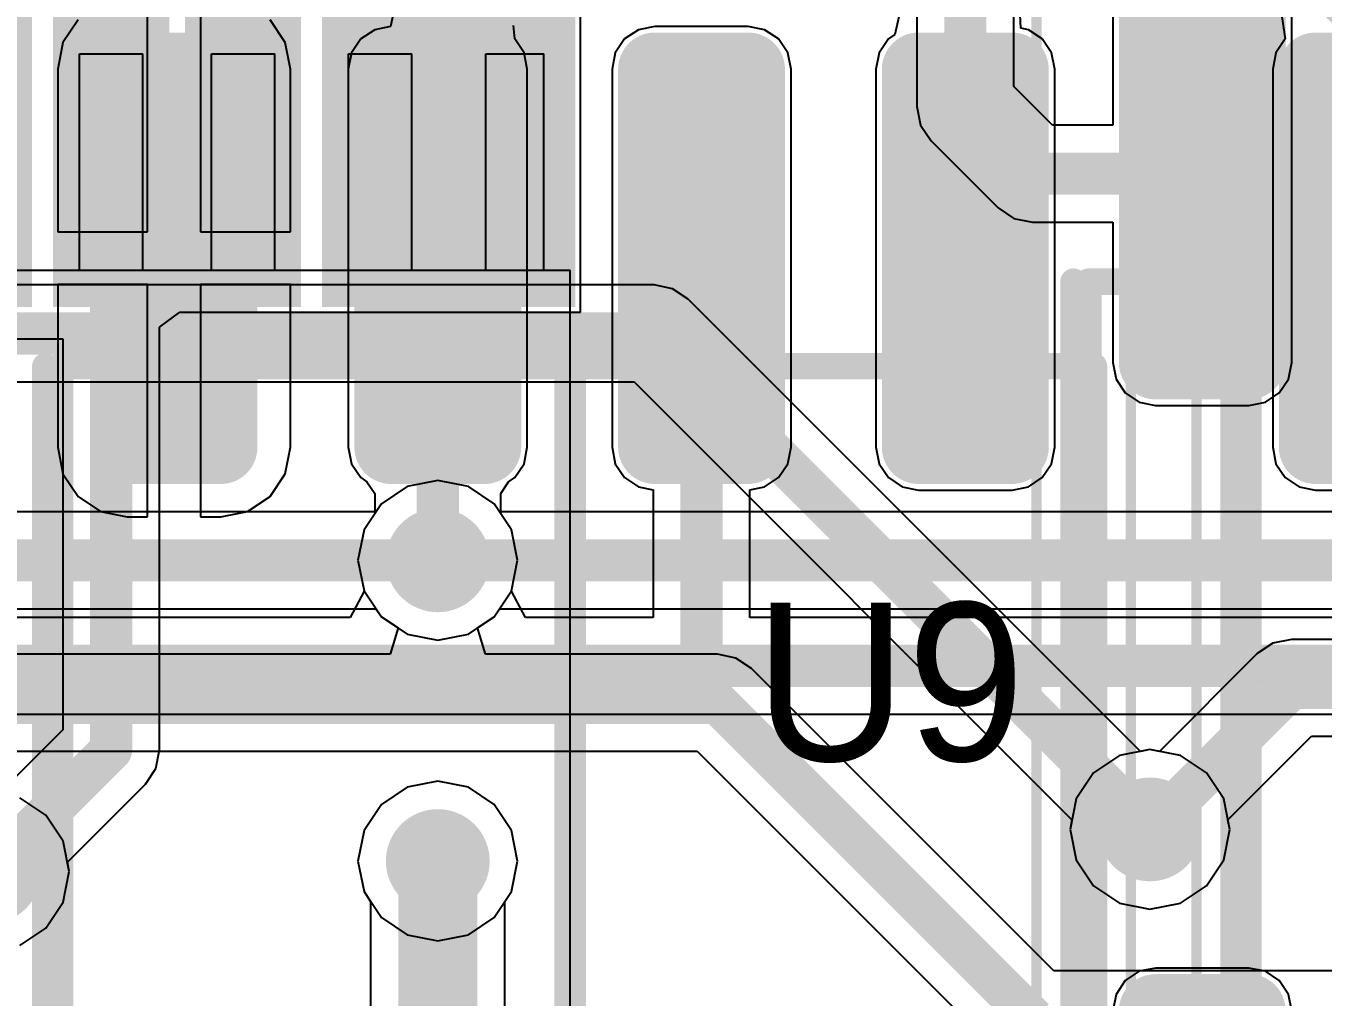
# Model space of a CAD drawing. Header units: millimetres. Extents: x 3.6 to 6.79, y 1.07 to 2.73.
# Drawn here: x 4.4539 to 4.6998, y 1.8642 to 2.0483 of the extents above; entities that cross this region are included whole.
import ezdxf

# ---------------------------------------------------------------- set-up
doc = ezdxf.new("R2010")
doc.units = ezdxf.units.MM
doc.header["$MEASUREMENT"] = 0
for name, color, linetype in [('BottomLayer', 5, 'Continuous'), ('BottomOverlay', 54, 'Continuous'), ('BottomPaste', 16, 'Continuous'), ('BottomSolder', 6, 'Continuous'), ('Mechanical13', 56, 'Continuous'), ('Mechanical15', 56, 'Continuous'), ('MidLayer1', 16, 'Continuous'), ('MidLayer2', 76, 'Continuous'), ('MultiLayer', 9, 'Continuous'), ('TopLayer', 1, 'Continuous'), ('TopOverlay', 2, 'Continuous'), ('TopPaste', 8, 'Continuous'), ('TopSolder', 216, 'Continuous'), ('ViaHoleLayer', 16, 'Continuous')]:
    doc.layers.add(name, color=color, linetype=linetype)

# ---------------------------------------------------------------- blocks, each defined once
blk = doc.blocks.new('SOP65P640X110_16N_144')
at = {"layer": 'Mechanical13'}
for points in [[(0.089, 0.1), (0.089, -0.1)], [(0.089, -0.007), (0.13, -0.007)], [(0.089, -0.007), (0.089, -0.019)], [(0.13, -0.007), (0.13, -0.019)], [(0.089, -0.019), (0.13, -0.019)], [(0.089, -0.032), (0.13, -0.032)], [(0.089, -0.032), (0.089, -0.044)], [(0.13, -0.032), (0.13, -0.044)], [(0.089, -0.044), (0.13, -0.044)], [(0.089, -0.058), (0.13, -0.058)], [(0.089, -0.058), (0.089, -0.07)], [(0.13, -0.058), (0.13, -0.07)], [(0.089, -0.07), (0.13, -0.07)], [(0.089, -0.084), (0.13, -0.084)], [(0.089, -0.084), (0.089, -0.095)], [(0.13, -0.084), (0.13, -0.095)], [(0.089, -0.095), (0.13, -0.095)], [(-0.089, -0.1), (0.089, -0.1)]]:
    blk.add_lwpolyline(points, dxfattribs=at)
for points in [[(0.089, -0.007, 1), (0.089, -0.007, 1)], [(0.089, -0.007, 1), (0.089, -0.007, 1)], [(0.13, -0.007, 1), (0.13, -0.007, 1)], [(0.13, -0.007, 1), (0.13, -0.007, 1)], [(0.089, -0.019, 1), (0.089, -0.019, 1)], [(0.089, -0.019, 1), (0.089, -0.019, 1)], [(0.13, -0.019, 1), (0.13, -0.019, 1)], [(0.13, -0.019, 1), (0.13, -0.019, 1)], [(0.089, -0.032, 1), (0.089, -0.032, 1)], [(0.089, -0.032, 1), (0.089, -0.032, 1)], [(0.13, -0.032, 1), (0.13, -0.032, 1)], [(0.13, -0.032, 1), (0.13, -0.032, 1)], [(0.089, -0.044, 1), (0.089, -0.044, 1)], [(0.089, -0.044, 1), (0.089, -0.044, 1)], [(0.13, -0.044, 1), (0.13, -0.044, 1)], [(0.13, -0.044, 1), (0.13, -0.044, 1)], [(0.089, -0.058, 1), (0.089, -0.058, 1)], [(0.089, -0.058, 1), (0.089, -0.058, 1)], [(0.13, -0.058, 1), (0.13, -0.058, 1)], [(0.13, -0.058, 1), (0.13, -0.058, 1)], [(0.089, -0.07, 1), (0.089, -0.07, 1)], [(0.089, -0.07, 1), (0.089, -0.07, 1)], [(0.13, -0.07, 1), (0.13, -0.07, 1)], [(0.13, -0.07, 1), (0.13, -0.07, 1)], [(0.089, -0.084, 1), (0.089, -0.084, 1)], [(0.089, -0.084, 1), (0.089, -0.084, 1)], [(0.13, -0.084, 1), (0.13, -0.084, 1)], [(0.13, -0.084, 1), (0.13, -0.084, 1)], [(0.089, -0.095, 1), (0.089, -0.095, 1)], [(0.089, -0.095, 1), (0.089, -0.095, 1)], [(0.13, -0.095, 1), (0.13, -0.095, 1)], [(0.13, -0.095, 1), (0.13, -0.095, 1)], [(0.089, -0.1, 1), (0.089, -0.1, 1)], [(0.089, -0.1, 1), (0.089, -0.1, 1)]]:
    blk.add_lwpolyline(points, format="xyb", close=True, dxfattribs=at)
at = {"layer": 'TopLayer'}
for points in [[(0.086, -0.02), (0.144, -0.02), (0.086, -0.006), (0.144, -0.006)], [(0.086, -0.045), (0.144, -0.045), (0.086, -0.031), (0.144, -0.031)], [(0.086, -0.071), (0.144, -0.071), (0.086, -0.057), (0.144, -0.057)], [(0.086, -0.097), (0.144, -0.097), (0.086, -0.083), (0.144, -0.083)]]:
    blk.add_solid(points, dxfattribs=at)
at = {"layer": 'TopOverlay', "const_width": 0.006}
blk.add_lwpolyline([(-0.074, -0.1), (0.074, -0.1)], dxfattribs=at)
at = {"layer": 'TopOverlay', "const_width": 0.003}
blk.add_lwpolyline([(0.0725, -0.1, 1), (0.0755, -0.1, 1)], format="xyb", close=True, dxfattribs=at)
at = {"layer": 'TopPaste'}
for points in [[(0.086, -0.02), (0.144, -0.02), (0.086, -0.006), (0.144, -0.006)], [(0.086, -0.045), (0.144, -0.045), (0.086, -0.031), (0.144, -0.031)], [(0.086, -0.071), (0.144, -0.071), (0.086, -0.057), (0.144, -0.057)], [(0.086, -0.097), (0.144, -0.097), (0.086, -0.083), (0.144, -0.083)]]:
    blk.add_solid(points, dxfattribs=at)
at = {"layer": 'TopSolder'}
for points in [[(0.082, 0.002), (0.148, 0.002), (0.082, 0.024), (0.148, 0.024)], [(0.082, -0.024), (0.148, -0.024), (0.082, -0.002), (0.148, -0.002)], [(0.082, -0.049), (0.148, -0.049), (0.082, -0.027), (0.148, -0.027)], [(0.082, -0.075), (0.148, -0.075), (0.082, -0.053), (0.148, -0.053)], [(0.082, -0.101), (0.148, -0.101), (0.082, -0.079), (0.148, -0.079)]]:
    blk.add_solid(points, dxfattribs=at)
blk = doc.blocks.new('SOIC127P599X175_8N_152')
at = {"layer": 'Mechanical13', "const_width": 0.005}
for points in [[(-0.07677, -0.09656), (-0.07677, 0.09656)], [(0.07677, -0.09656), (-0.07677, -0.09656)]]:
    blk.add_lwpolyline(points, dxfattribs=at)
at = {"layer": 'Mechanical13', "const_width": 0.0025}
blk.add_lwpolyline([(-0.07802, -0.09656, 1), (-0.07552, -0.09656, 1)], format="xyb", close=True, dxfattribs=at)
blk.add_lwpolyline([(-0.07802, -0.09656, 1), (-0.07552, -0.09656, 1)], format="xyb", close=True, dxfattribs=at)
at = {"layer": 'Mechanical15', "const_width": 0.00197}
blk.add_lwpolyline([(0.14587, -0.1064), (-0.14587, -0.1064)], dxfattribs=at)
at = {"layer": 'TopLayer', "const_width": 0.00295}
for points in [[(-0.06289, -0.06614, 1), (-0.05994, -0.06614, 1)], [(0.05994, -0.06614, 1), (0.06289, -0.06614, 1)], [(-0.06289, -0.08386, 1), (-0.05994, -0.08386, 1)], [(0.05994, -0.08386, 1), (0.06289, -0.08386, 1)]]:
    blk.add_lwpolyline(points, format="xyb", close=True, dxfattribs=at)
at = {"layer": 'TopLayer'}
for points in [[(-0.13307, -0.08681), (-0.06142, -0.08681), (-0.13307, -0.06319), (-0.06142, -0.06319)], [(-0.13602, -0.08386), (-0.05846, -0.08386), (-0.13602, -0.06614), (-0.05846, -0.06614)], [(0.05846, -0.08386), (0.13602, -0.08386), (0.05846, -0.06614), (0.13602, -0.06614)]]:
    blk.add_solid(points, dxfattribs=at)
at = {"layer": 'TopOverlay', "const_width": 0.005}
blk.add_lwpolyline([(0.07677, -0.09941), (-0.07677, -0.09941)], dxfattribs=at)
at = {"layer": 'TopOverlay', "const_width": 0.0025}
blk.add_lwpolyline([(-0.07802, -0.09941, 1), (-0.07552, -0.09941, 1)], format="xyb", close=True, dxfattribs=at)
at = {"layer": 'TopPaste', "const_width": 0.00295}
for points in [[(-0.06289, -0.06614, 1), (-0.05994, -0.06614, 1)], [(0.05994, -0.06614, 1), (0.06289, -0.06614, 1)], [(-0.06289, -0.08386, 1), (-0.05994, -0.08386, 1)], [(0.05994, -0.08386, 1), (0.06289, -0.08386, 1)]]:
    blk.add_lwpolyline(points, format="xyb", close=True, dxfattribs=at)
at = {"layer": 'TopPaste'}
for points in [[(-0.13307, -0.08681), (-0.06142, -0.08681), (-0.13307, -0.06319), (-0.06142, -0.06319)], [(-0.13602, -0.08386), (-0.05846, -0.08386), (-0.13602, -0.06614), (-0.05846, -0.06614)], [(0.05846, -0.08386), (0.13602, -0.08386), (0.05846, -0.06614), (0.13602, -0.06614)]]:
    blk.add_solid(points, dxfattribs=at)
at = {"layer": 'TopSolder', "const_width": 0.00695}
for points in [[(-0.06489, -0.06614, 1), (-0.05794, -0.06614, 1)], [(0.05794, -0.06614, 1), (0.06489, -0.06614, 1)], [(-0.06489, -0.08386, 1), (-0.05794, -0.08386, 1)], [(0.05794, -0.08386, 1), (0.06489, -0.08386, 1)]]:
    blk.add_lwpolyline(points, format="xyb", close=True, dxfattribs=at)
at = {"layer": 'TopSolder'}
for points in [[(-0.13307, -0.09081), (-0.06142, -0.09081), (-0.13307, -0.05919), (-0.06142, -0.05919)], [(-0.14002, -0.08386), (-0.05446, -0.08386), (-0.14002, -0.06614), (-0.05446, -0.06614)], [(0.05446, -0.08386), (0.14002, -0.08386), (0.05446, -0.06614), (0.14002, -0.06614)]]:
    blk.add_solid(points, dxfattribs=at)
blk = doc.blocks.new('SOIC127P599X175_8N_B_153')
at = {"layer": 'BottomLayer', "const_width": 0.00295}
for points in [[(-0.13455, 0.08386, 1), (-0.13159, 0.08386, 1)], [(-0.06289, 0.08386, 1), (-0.05994, 0.08386, 1)], [(-0.13455, 0.06614, 1), (-0.13159, 0.06614, 1)], [(-0.06289, 0.06614, 1), (-0.05994, 0.06614, 1)], [(-0.13455, 0.03386, 1), (-0.13159, 0.03386, 1)], [(-0.06289, 0.03386, 1), (-0.05994, 0.03386, 1)], [(-0.13455, 0.01614, 1), (-0.13159, 0.01614, 1)], [(-0.06289, 0.01614, 1), (-0.05994, 0.01614, 1)], [(-0.13455, -0.01614, 1), (-0.13159, -0.01614, 1)], [(-0.06289, -0.01614, 1), (-0.05994, -0.01614, 1)], [(-0.13455, -0.03386, 1), (-0.13159, -0.03386, 1)], [(-0.06289, -0.03386, 1), (-0.05994, -0.03386, 1)], [(-0.13455, -0.06614, 1), (-0.13159, -0.06614, 1)], [(-0.06289, -0.06614, 1), (-0.05994, -0.06614, 1)], [(-0.13455, -0.08386, 1), (-0.13159, -0.08386, 1)], [(-0.06289, -0.08386, 1), (-0.05994, -0.08386, 1)]]:
    blk.add_lwpolyline(points, format="xyb", close=True, dxfattribs=at)
at = {"layer": 'BottomLayer'}
for points in [[(-0.13307, 0.06319), (-0.06142, 0.06319), (-0.13307, 0.08681), (-0.06142, 0.08681)], [(-0.13602, 0.06614), (-0.05846, 0.06614), (-0.13602, 0.08386), (-0.05846, 0.08386)], [(-0.13307, 0.01319), (-0.06142, 0.01319), (-0.13307, 0.03681), (-0.06142, 0.03681)], [(-0.13602, 0.01614), (-0.05846, 0.01614), (-0.13602, 0.03386), (-0.05846, 0.03386)], [(-0.13307, -0.03681), (-0.06142, -0.03681), (-0.13307, -0.01319), (-0.06142, -0.01319)], [(-0.13602, -0.03386), (-0.05846, -0.03386), (-0.13602, -0.01614), (-0.05846, -0.01614)], [(-0.13307, -0.08681), (-0.06142, -0.08681), (-0.13307, -0.06319), (-0.06142, -0.06319)], [(-0.13602, -0.08386), (-0.05846, -0.08386), (-0.13602, -0.06614), (-0.05846, -0.06614)]]:
    blk.add_solid(points, dxfattribs=at)
at = {"layer": 'BottomOverlay', "const_width": 0.005}
for points in [[(0.07677, 0.09941), (-0.07677, 0.09941)], [(0.07677, -0.09941), (-0.07677, -0.09941)]]:
    blk.add_lwpolyline(points, dxfattribs=at)
at = {"layer": 'BottomOverlay', "const_width": 0.0025}
for points in [[(-0.07802, 0.09941, 1), (-0.07552, 0.09941, 1)], [(-0.07802, -0.09941, 1), (-0.07552, -0.09941, 1)]]:
    blk.add_lwpolyline(points, format="xyb", close=True, dxfattribs=at)
at = {"layer": 'BottomPaste', "const_width": 0.00295}
for points in [[(-0.13455, 0.08386, 1), (-0.13159, 0.08386, 1)], [(-0.06289, 0.08386, 1), (-0.05994, 0.08386, 1)], [(-0.13455, 0.06614, 1), (-0.13159, 0.06614, 1)], [(-0.06289, 0.06614, 1), (-0.05994, 0.06614, 1)], [(-0.13455, 0.03386, 1), (-0.13159, 0.03386, 1)], [(-0.06289, 0.03386, 1), (-0.05994, 0.03386, 1)], [(-0.13455, 0.01614, 1), (-0.13159, 0.01614, 1)], [(-0.06289, 0.01614, 1), (-0.05994, 0.01614, 1)], [(-0.13455, -0.01614, 1), (-0.13159, -0.01614, 1)], [(-0.06289, -0.01614, 1), (-0.05994, -0.01614, 1)], [(-0.13455, -0.03386, 1), (-0.13159, -0.03386, 1)], [(-0.06289, -0.03386, 1), (-0.05994, -0.03386, 1)], [(-0.13455, -0.06614, 1), (-0.13159, -0.06614, 1)], [(-0.06289, -0.06614, 1), (-0.05994, -0.06614, 1)], [(-0.13455, -0.08386, 1), (-0.13159, -0.08386, 1)], [(-0.06289, -0.08386, 1), (-0.05994, -0.08386, 1)]]:
    blk.add_lwpolyline(points, format="xyb", close=True, dxfattribs=at)
at = {"layer": 'BottomPaste'}
for points in [[(-0.13307, 0.06319), (-0.06142, 0.06319), (-0.13307, 0.08681), (-0.06142, 0.08681)], [(-0.13602, 0.06614), (-0.05846, 0.06614), (-0.13602, 0.08386), (-0.05846, 0.08386)], [(-0.13307, 0.01319), (-0.06142, 0.01319), (-0.13307, 0.03681), (-0.06142, 0.03681)], [(-0.13602, 0.01614), (-0.05846, 0.01614), (-0.13602, 0.03386), (-0.05846, 0.03386)], [(-0.13307, -0.03681), (-0.06142, -0.03681), (-0.13307, -0.01319), (-0.06142, -0.01319)], [(-0.13602, -0.03386), (-0.05846, -0.03386), (-0.13602, -0.01614), (-0.05846, -0.01614)], [(-0.13307, -0.08681), (-0.06142, -0.08681), (-0.13307, -0.06319), (-0.06142, -0.06319)], [(-0.13602, -0.08386), (-0.05846, -0.08386), (-0.13602, -0.06614), (-0.05846, -0.06614)]]:
    blk.add_solid(points, dxfattribs=at)
at = {"layer": 'BottomSolder', "const_width": 0.00695}
for points in [[(-0.13655, 0.08386, 1), (-0.12959, 0.08386, 1)], [(-0.06489, 0.08386, 1), (-0.05794, 0.08386, 1)], [(-0.13655, 0.06614, 1), (-0.12959, 0.06614, 1)], [(-0.06489, 0.06614, 1), (-0.05794, 0.06614, 1)], [(-0.13655, 0.03386, 1), (-0.12959, 0.03386, 1)], [(-0.06489, 0.03386, 1), (-0.05794, 0.03386, 1)], [(-0.13655, 0.01614, 1), (-0.12959, 0.01614, 1)], [(-0.06489, 0.01614, 1), (-0.05794, 0.01614, 1)], [(-0.13655, -0.01614, 1), (-0.12959, -0.01614, 1)], [(-0.06489, -0.01614, 1), (-0.05794, -0.01614, 1)], [(-0.13655, -0.03386, 1), (-0.12959, -0.03386, 1)], [(-0.06489, -0.03386, 1), (-0.05794, -0.03386, 1)], [(-0.13655, -0.06614, 1), (-0.12959, -0.06614, 1)], [(-0.06489, -0.06614, 1), (-0.05794, -0.06614, 1)], [(-0.13655, -0.08386, 1), (-0.12959, -0.08386, 1)], [(-0.06489, -0.08386, 1), (-0.05794, -0.08386, 1)]]:
    blk.add_lwpolyline(points, format="xyb", close=True, dxfattribs=at)
at = {"layer": 'BottomSolder'}
for points in [[(-0.13307, 0.05919), (-0.06142, 0.05919), (-0.13307, 0.09081), (-0.06142, 0.09081)], [(-0.14002, 0.06614), (-0.05446, 0.06614), (-0.14002, 0.08386), (-0.05446, 0.08386)], [(-0.13307, 0.00919), (-0.06142, 0.00919), (-0.13307, 0.04081), (-0.06142, 0.04081)], [(-0.14002, 0.01614), (-0.05446, 0.01614), (-0.14002, 0.03386), (-0.05446, 0.03386)], [(-0.13307, -0.04081), (-0.06142, -0.04081), (-0.13307, -0.00919), (-0.06142, -0.00919)], [(-0.14002, -0.03386), (-0.05446, -0.03386), (-0.14002, -0.01614), (-0.05446, -0.01614)], [(-0.13307, -0.09081), (-0.06142, -0.09081), (-0.13307, -0.05919), (-0.06142, -0.05919)], [(-0.14002, -0.08386), (-0.05446, -0.08386), (-0.14002, -0.06614), (-0.05446, -0.06614)]]:
    blk.add_solid(points, dxfattribs=at)
at = {"layer": 'Mechanical13', "const_width": 0.005}
for points in [[(-0.07677, -0.09656), (-0.07677, 0.09656)], [(0.07677, 0.09656), (-0.07677, 0.09656)], [(0.07677, -0.09656), (-0.07677, -0.09656)]]:
    blk.add_lwpolyline(points, dxfattribs=at)
at = {"layer": 'Mechanical13', "const_width": 0.0025}
for points in [[(-0.07802, 0.09656, 1), (-0.07552, 0.09656, 1)], [(-0.07802, 0.09656, 1), (-0.07552, 0.09656, 1)], [(-0.07802, -0.09656, 1), (-0.07552, -0.09656, 1)], [(-0.07802, -0.09656, 1), (-0.07552, -0.09656, 1)]]:
    blk.add_lwpolyline(points, format="xyb", close=True, dxfattribs=at)
at = {"layer": 'Mechanical15', "const_width": 0.00197}
blk.add_lwpolyline([(0.14587, 0.1064), (-0.14587, 0.1064)], dxfattribs=at)
blk = doc.blocks.new('SOIC127P599X175_8N_B_154')
at = {"layer": 'BottomLayer', "const_width": 0.00295}
for points in [[(-0.13455, -0.08386, 1), (-0.13159, -0.08386, 1)], [(-0.06289, -0.08386, 1), (-0.05994, -0.08386, 1)]]:
    blk.add_lwpolyline(points, format="xyb", close=True, dxfattribs=at)
at = {"layer": 'BottomLayer'}
for points in [[(-0.13307, -0.08681), (-0.06142, -0.08681), (-0.13307, -0.06319), (-0.06142, -0.06319)], [(-0.13602, -0.08386), (-0.05846, -0.08386), (-0.13602, -0.06614), (-0.05846, -0.06614)]]:
    blk.add_solid(points, dxfattribs=at)
at = {"layer": 'BottomOverlay', "const_width": 0.005}
blk.add_lwpolyline([(0.07677, -0.09941), (-0.07677, -0.09941)], dxfattribs=at)
at = {"layer": 'BottomOverlay', "const_width": 0.0025}
blk.add_lwpolyline([(-0.07802, -0.09941, 1), (-0.07552, -0.09941, 1)], format="xyb", close=True, dxfattribs=at)
at = {"layer": 'BottomPaste', "const_width": 0.00295}
for points in [[(-0.13455, -0.08386, 1), (-0.13159, -0.08386, 1)], [(-0.06289, -0.08386, 1), (-0.05994, -0.08386, 1)]]:
    blk.add_lwpolyline(points, format="xyb", close=True, dxfattribs=at)
at = {"layer": 'BottomPaste'}
for points in [[(-0.13307, -0.08681), (-0.06142, -0.08681), (-0.13307, -0.06319), (-0.06142, -0.06319)], [(-0.13602, -0.08386), (-0.05846, -0.08386), (-0.13602, -0.06614), (-0.05846, -0.06614)]]:
    blk.add_solid(points, dxfattribs=at)
at = {"layer": 'BottomSolder', "const_width": 0.00695}
for points in [[(-0.13655, -0.08386, 1), (-0.12959, -0.08386, 1)], [(-0.06489, -0.08386, 1), (-0.05794, -0.08386, 1)]]:
    blk.add_lwpolyline(points, format="xyb", close=True, dxfattribs=at)
at = {"layer": 'BottomSolder'}
for points in [[(-0.13307, -0.09081), (-0.06142, -0.09081), (-0.13307, -0.05919), (-0.06142, -0.05919)], [(-0.14002, -0.08386), (-0.05446, -0.08386), (-0.14002, -0.06614), (-0.05446, -0.06614)]]:
    blk.add_solid(points, dxfattribs=at)
at = {"layer": 'Mechanical13', "const_width": 0.005}
for points in [[(-0.07677, -0.09656), (-0.07677, 0.09656)], [(0.07677, -0.09656), (-0.07677, -0.09656)]]:
    blk.add_lwpolyline(points, dxfattribs=at)
at = {"layer": 'Mechanical13', "const_width": 0.0025}
blk.add_lwpolyline([(-0.07802, -0.09656, 1), (-0.07552, -0.09656, 1)], format="xyb", close=True, dxfattribs=at)
blk.add_lwpolyline([(-0.07802, -0.09656, 1), (-0.07552, -0.09656, 1)], format="xyb", close=True, dxfattribs=at)
at = {"layer": 'Mechanical15', "const_width": 0.00197}
blk.add_lwpolyline([(0.14587, -0.1064), (-0.14587, -0.1064)], dxfattribs=at)

msp = doc.modelspace()

# ---------------------------------------------------------------- linework, layer by layer
at = {"layer": 'BottomLayer'}
for p, q in [((4.477, 2.00924), (4.477, 2.05328)), ((4.487, 2.05328), (4.487, 2.00924)), ((4.61969, 2.05137), (4.61866, 2.04664)), ((4.64255, 2.04784), (4.64225, 2.053)), ((4.69179, 2.05124), (4.69266, 2.0458)), ((4.4638, 2.04941), (4.46094, 2.04512)), ((4.50306, 2.04512), (4.5002, 2.04941)), ((4.52352, 2.05051), (4.52305, 2.04816)), ((4.54659, 2.0458), (4.54634, 2.04836)), ((4.52004, 2.04756), (4.51741, 2.0458)), ((4.52305, 2.04816), (4.52004, 2.04756)), ((4.57004, 2.04756), (4.56741, 2.0458)), ((4.57314, 2.04818), (4.57004, 2.04756)), ((4.59086, 2.04818), (4.57314, 2.04818)), ((4.59396, 2.04756), (4.59086, 2.04818)), ((4.59659, 2.0458), (4.59396, 2.04756)), ((4.61866, 2.04664), (4.61741, 2.0458)), ((4.64396, 2.04756), (4.64255, 2.04784)), ((4.64659, 2.0458), (4.64396, 2.04756)), ((4.46094, 2.04512), (4.45994, 2.04007)), ((4.50406, 2.04007), (4.50306, 2.04512)), ((4.51741, 2.0458), (4.51565, 2.04317)), ((4.54835, 2.04317), (4.54659, 2.0458)), ((4.56741, 2.0458), (4.56565, 2.04317)), ((4.59835, 2.04317), (4.59659, 2.0458)), ((4.61741, 2.0458), (4.61565, 2.04317)), ((4.64835, 2.04317), (4.64659, 2.0458)), ((4.69266, 2.0458), (4.6909, 2.04317)), ((4.51565, 2.04317), (4.51503, 2.04007)), ((4.54897, 2.04007), (4.54835, 2.04317)), ((4.56565, 2.04317), (4.56503, 2.04007)), ((4.59897, 2.04007), (4.59835, 2.04317)), ((4.61565, 2.04317), (4.61503, 2.04007)), ((4.64897, 2.04007), (4.64835, 2.04317)), ((4.6909, 2.04317), (4.69028, 2.04007)), ((4.45994, 2.04007), (4.45994, 2.00924)), ((4.50406, 2.00924), (4.50406, 2.04007)), ((4.51503, 2.04007), (4.51503, 1.96842)), ((4.54897, 1.96842), (4.54897, 2.04007)), ((4.56503, 2.04007), (4.56503, 1.96842)), ((4.59897, 1.96842), (4.59897, 2.04007)), ((4.61503, 2.04007), (4.61503, 1.96842)), ((4.64897, 1.96842), (4.64897, 2.04007)), ((4.69028, 2.04007), (4.69028, 1.96842)), ((4.45994, 2.00924), (4.477, 2.00924)), ((4.487, 2.00924), (4.50406, 2.00924)), ((4.477, 1.99924), (4.45994, 1.99924)), ((4.45994, 1.99924), (4.45994, 1.96842)), ((4.477, 1.95521), (4.477, 1.99924)), ((4.50406, 1.99924), (4.487, 1.99924)), ((4.487, 1.99924), (4.487, 1.95521)), ((4.50406, 1.96842), (4.50406, 1.99924)), ((4.45994, 1.96842), (4.46094, 1.96336)), ((4.50306, 1.96336), (4.50406, 1.96842)), ((4.51503, 1.96842), (4.51565, 1.96531)), ((4.54835, 1.96531), (4.54897, 1.96842)), ((4.56503, 1.96842), (4.56565, 1.96531)), ((4.59835, 1.96531), (4.59897, 1.96842)), ((4.61503, 1.96842), (4.61565, 1.96531)), ((4.64835, 1.96531), (4.64897, 1.96842)), ((4.69028, 1.96842), (4.6909, 1.96531)), ((4.51565, 1.96531), (4.51741, 1.96268)), ((4.54659, 1.96268), (4.54835, 1.96531)), ((4.56565, 1.96531), (4.56741, 1.96268)), ((4.59659, 1.96268), (4.59835, 1.96531)), ((4.61565, 1.96531), (4.61741, 1.96268)), ((4.64659, 1.96268), (4.64835, 1.96531)), ((4.6909, 1.96531), (4.69266, 1.96268)), ((4.46094, 1.96336), (4.4638, 1.95908)), ((4.5002, 1.95908), (4.50306, 1.96336)), ((4.51741, 1.96268), (4.51858, 1.9619)), ((4.54542, 1.9619), (4.54659, 1.96268)), ((4.56741, 1.96268), (4.57004, 1.96093)), ((4.59396, 1.96093), (4.59659, 1.96268)), ((4.61741, 1.96268), (4.62004, 1.96093)), ((4.64396, 1.96093), (4.64659, 1.96268)), ((4.69266, 1.96268), (4.69529, 1.96093)), ((4.51858, 1.9619), (4.52004, 1.95965)), ((4.54396, 1.95965), (4.54542, 1.9619)), ((4.57004, 1.96093), (4.57282, 1.96037)), ((4.57282, 1.96037), (4.57282, 1.93618)), ((4.59118, 1.96037), (4.59396, 1.96093)), ((4.59118, 1.93618), (4.59118, 1.96037)), ((4.62004, 1.96093), (4.62314, 1.96031)), ((4.62314, 1.96031), (4.64086, 1.96031)), ((4.64086, 1.96031), (4.64396, 1.96093)), ((4.69529, 1.96093), (4.69839, 1.96031)), ((4.69839, 1.96031), (4.71611, 1.96031)), ((4.4638, 1.95908), (4.46809, 1.95622)), ((4.49591, 1.95622), (4.5002, 1.95908)), ((4.52004, 1.95965), (4.52005, 1.95583)), ((4.54395, 1.95583), (4.54396, 1.95965)), ((4.46809, 1.95622), (4.47314, 1.95521)), ((4.47314, 1.95521), (4.477, 1.95521)), ((4.487, 1.95521), (4.49086, 1.95521)), ((4.49086, 1.95521), (4.49591, 1.95622)), ((4.52005, 1.95583), (4.51802, 1.95279)), ((4.54598, 1.95279), (4.54395, 1.95583)), ((4.51802, 1.95279), (4.51687, 1.947)), ((4.54713, 1.947), (4.54598, 1.95279)), ((4.51687, 1.947), (4.51802, 1.94121)), ((4.54598, 1.94121), (4.54713, 1.947)), ((4.51804, 1.94118), (4.51537, 1.93618)), ((4.51802, 1.94121), (4.51804, 1.94118)), ((4.54596, 1.94118), (4.54598, 1.94121)), ((4.54863, 1.93618), (4.54596, 1.94118)), ((4.51537, 1.93618), (4.23886, 1.93618)), ((4.57282, 1.93618), (4.54863, 1.93618)), ((4.79807, 1.93618), (4.59118, 1.93618)), ((4.42667, 1.91782), (4.7635, 1.91782)), ((4.667, 1.91113), (4.66121, 1.90998)), ((4.67279, 1.90998), (4.667, 1.91113)), ((4.66121, 1.90998), (4.6563, 1.9067)), ((4.6777, 1.9067), (4.67279, 1.90998)), ((4.6563, 1.9067), (4.65302, 1.90179)), ((4.68098, 1.90179), (4.6777, 1.9067)), ((4.52621, 1.90398), (4.5213, 1.9007)), ((4.532, 1.90513), (4.52621, 1.90398)), ((4.53779, 1.90398), (4.532, 1.90513)), ((4.5427, 1.9007), (4.53779, 1.90398)), ((4.4577, 1.8987), (4.45279, 1.90198)), ((4.65302, 1.90179), (4.65187, 1.896)), ((4.68213, 1.896), (4.68098, 1.90179)), ((4.46098, 1.89379), (4.4577, 1.8987)), ((4.5213, 1.9007), (4.51802, 1.89579)), ((4.54598, 1.89579), (4.5427, 1.9007)), ((4.65187, 1.896), (4.65302, 1.89021)), ((4.68098, 1.89021), (4.68213, 1.896)), ((4.46213, 1.888), (4.46098, 1.89379)), ((4.51802, 1.89579), (4.51687, 1.89)), ((4.54713, 1.89), (4.54598, 1.89579)), ((4.51687, 1.89), (4.51802, 1.88421)), ((4.54598, 1.88421), (4.54713, 1.89)), ((4.65302, 1.89021), (4.6563, 1.8853)), ((4.6777, 1.8853), (4.68098, 1.89021)), ((4.46098, 1.88221), (4.46213, 1.888)), ((4.51802, 1.88421), (4.51926, 1.88236)), ((4.54474, 1.88236), (4.54598, 1.88421)), ((4.6563, 1.8853), (4.66121, 1.88202)), ((4.67279, 1.88202), (4.6777, 1.8853)), ((4.4577, 1.8773), (4.46098, 1.88221)), ((4.51926, 1.88236), (4.51926, 1.85255)), ((4.54474, 1.85255), (4.54474, 1.88236)), ((4.66121, 1.88202), (4.667, 1.88087)), ((4.667, 1.88087), (4.67279, 1.88202)), ((4.45279, 1.87402), (4.4577, 1.8773))]:
    msp.add_line(p, q, dxfattribs=at)
for points, const_width in [([(4.68951, 2.06649), (4.70725, 2.04875)], 0.008), ([(4.532, 2.047), (4.549, 2.064)], 0.008), ([(4.632, 2.00424), (4.632, 2.064)], 0.008), ([(4.532, 2.00424), (4.532, 2.047)], 0.008), ([(4.532, 1.947), (4.532, 2.00424)], 0.008), ([(4.582, 1.929), (4.582, 2.00424)], 0.008), ([(4.582, 1.929), (4.584, 1.927)], 0.008), ([(4.23506, 1.927), (4.584, 1.927)], 0.008), ([(4.584, 1.927), (4.777, 1.927)], 0.008), ([(4.532, 1.80976), (4.532, 1.89)], 0.015)]:
    msp.add_lwpolyline(points, dxfattribs=dict(at, const_width=const_width))
for points, const_width in [([(4.53, 2.047, 1), (4.534, 2.047, 1)], 0.004), ([(4.53, 2.047, 1), (4.534, 2.047, 1)], 0.004), ([(4.53, 2.00424, 1), (4.534, 2.00424, 1)], 0.004), ([(4.53, 2.00424, 1), (4.534, 2.00424, 1)], 0.004), ([(4.58, 2.00424, 1), (4.584, 2.00424, 1)], 0.004), ([(4.63, 2.00424, 1), (4.634, 2.00424, 1)], 0.004), ([(4.52708, 1.947, 1), (4.53692, 1.947, 1)], 0.00984), ([(4.53, 1.947, 1), (4.534, 1.947, 1)], 0.004), ([(4.58, 1.929, 1), (4.584, 1.929, 1)], 0.004), ([(4.58, 1.929, 1), (4.584, 1.929, 1)], 0.004), ([(4.582, 1.927, 1), (4.586, 1.927, 1)], 0.004), ([(4.582, 1.927, 1), (4.586, 1.927, 1)], 0.004), ([(4.582, 1.927, 1), (4.586, 1.927, 1)], 0.004), ([(4.66208, 1.896, 1), (4.67192, 1.896, 1)], 0.00984), ([(4.52708, 1.89, 1), (4.53692, 1.89, 1)], 0.00984), ([(4.44208, 1.888, 1), (4.45192, 1.888, 1)], 0.00984), ([(4.52825, 1.89, 1), (4.53575, 1.89, 1)], 0.0075)]:
    msp.add_lwpolyline(points, format="xyb", close=True, dxfattribs=dict(at, const_width=const_width))
at = {"layer": 'MidLayer1'}
for p, q in [((4.573, 1.99918), (4.3358, 1.99918)), ((4.57651, 1.99848), (4.573, 1.99918)), ((4.57949, 1.99649), (4.57651, 1.99848)), ((4.6652, 1.91078), (4.57949, 1.99649)), ((4.332, 1.98082), (4.5692, 1.98082)), ((4.5692, 1.98082), (4.65222, 1.8978)), ((4.52621, 1.96098), (4.5213, 1.9577)), ((4.532, 1.96213), (4.52621, 1.96098)), ((4.53779, 1.96098), (4.532, 1.96213)), ((4.5427, 1.9577), (4.53779, 1.96098)), ((4.5213, 1.9577), (4.51802, 1.95279)), ((4.54598, 1.95279), (4.5427, 1.9577)), ((4.51802, 1.95279), (4.51687, 1.947)), ((4.54713, 1.947), (4.54598, 1.95279)), ((4.51687, 1.947), (4.51802, 1.94121)), ((4.54598, 1.94121), (4.54713, 1.947)), ((4.51802, 1.94121), (4.5213, 1.9363)), ((4.5427, 1.9363), (4.54598, 1.94121)), ((4.5213, 1.9363), (4.52621, 1.93302)), ((4.53779, 1.93302), (4.5427, 1.9363)), ((4.52621, 1.93302), (4.532, 1.93187)), ((4.532, 1.93187), (4.53779, 1.93302)), ((4.667, 1.91113), (4.6652, 1.91078)), ((4.67279, 1.90998), (4.667, 1.91113)), ((4.6777, 1.9067), (4.67279, 1.90998)), ((4.68098, 1.90179), (4.6777, 1.9067)), ((4.52621, 1.90398), (4.5213, 1.9007)), ((4.532, 1.90513), (4.52621, 1.90398)), ((4.53779, 1.90398), (4.532, 1.90513)), ((4.5427, 1.9007), (4.53779, 1.90398)), ((4.4577, 1.8987), (4.45279, 1.90198)), ((4.68213, 1.896), (4.68098, 1.90179)), ((4.46098, 1.89379), (4.4577, 1.8987)), ((4.5213, 1.9007), (4.51802, 1.89579)), ((4.54598, 1.89579), (4.5427, 1.9007)), ((4.65222, 1.8978), (4.65187, 1.896)), ((4.65187, 1.896), (4.65302, 1.89021)), ((4.68098, 1.89021), (4.68213, 1.896)), ((4.46213, 1.888), (4.46098, 1.89379)), ((4.51802, 1.89579), (4.51687, 1.89)), ((4.54713, 1.89), (4.54598, 1.89579)), ((4.51687, 1.89), (4.51802, 1.88421)), ((4.54598, 1.88421), (4.54713, 1.89)), ((4.65302, 1.89021), (4.6563, 1.8853)), ((4.6777, 1.8853), (4.68098, 1.89021)), ((4.46098, 1.88221), (4.46213, 1.888)), ((4.51802, 1.88421), (4.51926, 1.88236)), ((4.54474, 1.88236), (4.54598, 1.88421)), ((4.6563, 1.8853), (4.66121, 1.88202)), ((4.67279, 1.88202), (4.6777, 1.8853)), ((4.4577, 1.8773), (4.46098, 1.88221)), ((4.51926, 1.88236), (4.51926, 1.75428)), ((4.54474, 1.749), (4.54474, 1.88236)), ((4.66121, 1.88202), (4.667, 1.88087)), ((4.667, 1.88087), (4.67279, 1.88202)), ((4.45279, 1.87402), (4.4577, 1.8773))]:
    msp.add_line(p, q, dxfattribs=at)
for points, const_width in [([(4.332, 1.99), (4.573, 1.99)], 0.008), ([(4.573, 1.99), (4.667, 1.896)], 0.008), ([(4.532, 1.749), (4.532, 1.89)], 0.015)]:
    msp.add_lwpolyline(points, dxfattribs=dict(at, const_width=const_width))
for points, const_width in [([(4.571, 1.99, 1), (4.575, 1.99, 1)], 0.004), ([(4.571, 1.99, 1), (4.575, 1.99, 1)], 0.004), ([(4.52708, 1.947, 1), (4.53692, 1.947, 1)], 0.00984), ([(4.66208, 1.896, 1), (4.67192, 1.896, 1)], 0.00984), ([(4.52708, 1.89, 1), (4.53692, 1.89, 1)], 0.00984), ([(4.665, 1.896, 1), (4.669, 1.896, 1)], 0.004), ([(4.44208, 1.888, 1), (4.45192, 1.888, 1)], 0.00984), ([(4.52825, 1.89, 1), (4.53575, 1.89, 1)], 0.0075)]:
    msp.add_lwpolyline(points, format="xyb", close=True, dxfattribs=dict(at, const_width=const_width))
at = {"layer": 'MidLayer2'}
for p, q in [((4.52621, 1.96098), (4.5213, 1.9577)), ((4.532, 1.96213), (4.52621, 1.96098)), ((4.53779, 1.96098), (4.532, 1.96213)), ((4.5427, 1.9577), (4.53779, 1.96098)), ((4.5213, 1.9577), (4.52028, 1.95618)), ((4.54372, 1.95618), (4.5427, 1.9577)), ((4.52028, 1.95618), (4.2458, 1.95618)), ((4.84528, 1.95618), (4.54372, 1.95618)), ((4.242, 1.93782), (4.52028, 1.93782)), ((4.52028, 1.93782), (4.5213, 1.9363)), ((4.5427, 1.9363), (4.54372, 1.93782)), ((4.54372, 1.93782), (4.84418, 1.93782)), ((4.5213, 1.9363), (4.52448, 1.93418)), ((4.53952, 1.93418), (4.5427, 1.9363)), ((4.52448, 1.93418), (4.52296, 1.92918)), ((4.54104, 1.92918), (4.53952, 1.93418)), ((4.69033, 1.93132), (4.68735, 1.92933)), ((4.69384, 1.93202), (4.69033, 1.93132)), ((4.78522, 1.93202), (4.69384, 1.93202)), ((4.52296, 1.92918), (4.21351, 1.92918)), ((4.585, 1.92918), (4.54104, 1.92918)), ((4.58851, 1.92848), (4.585, 1.92918)), ((4.59149, 1.92649), (4.58851, 1.92848)), ((4.68735, 1.92933), (4.6688, 1.91078)), ((4.6488, 1.86918), (4.59149, 1.92649)), ((4.68178, 1.8978), (4.69764, 1.91367)), ((4.69764, 1.91367), (4.76026, 1.91367)), ((4.20944, 1.91082), (4.5812, 1.91082)), ((4.5812, 1.91082), (4.63851, 1.85351)), ((4.667, 1.91113), (4.66121, 1.90998)), ((4.6688, 1.91078), (4.667, 1.91113)), ((4.66121, 1.90998), (4.6563, 1.9067)), ((4.6563, 1.9067), (4.65302, 1.90179)), ((4.52621, 1.90398), (4.5213, 1.9007)), ((4.532, 1.90513), (4.52621, 1.90398)), ((4.53779, 1.90398), (4.532, 1.90513)), ((4.5427, 1.9007), (4.53779, 1.90398)), ((4.4577, 1.8987), (4.45279, 1.90198)), ((4.65302, 1.90179), (4.65187, 1.896)), ((4.46098, 1.89379), (4.4577, 1.8987)), ((4.5213, 1.9007), (4.51802, 1.89579)), ((4.54598, 1.89579), (4.5427, 1.9007)), ((4.65187, 1.896), (4.65302, 1.89021)), ((4.68098, 1.89021), (4.68213, 1.896)), ((4.68213, 1.896), (4.68178, 1.8978)), ((4.46213, 1.888), (4.46098, 1.89379)), ((4.51802, 1.89579), (4.51687, 1.89)), ((4.54713, 1.89), (4.54598, 1.89579)), ((4.51687, 1.89), (4.51802, 1.88421)), ((4.54598, 1.88421), (4.54713, 1.89)), ((4.65302, 1.89021), (4.6563, 1.8853)), ((4.6777, 1.8853), (4.68098, 1.89021)), ((4.46098, 1.88221), (4.46213, 1.888)), ((4.51802, 1.88421), (4.5213, 1.8793)), ((4.5427, 1.8793), (4.54598, 1.88421)), ((4.6563, 1.8853), (4.66121, 1.88202)), ((4.67279, 1.88202), (4.6777, 1.8853)), ((4.4577, 1.8773), (4.46098, 1.88221)), ((4.66121, 1.88202), (4.667, 1.88087)), ((4.667, 1.88087), (4.67279, 1.88202)), ((4.5213, 1.8793), (4.52621, 1.87602)), ((4.53779, 1.87602), (4.5427, 1.8793)), ((4.45279, 1.87402), (4.4577, 1.8773)), ((4.52621, 1.87602), (4.532, 1.87487)), ((4.532, 1.87487), (4.53779, 1.87602)), ((4.74634, 1.86918), (4.6488, 1.86918))]:
    msp.add_line(p, q, dxfattribs=at)
for points, const_width in [([(4.52708, 1.947, 1), (4.53692, 1.947, 1)], 0.00984), ([(4.53, 1.947, 1), (4.534, 1.947, 1)], 0.004), ([(4.53, 1.947, 1), (4.534, 1.947, 1)], 0.004), ([(4.69184, 1.92284, 1), (4.69584, 1.92284, 1)], 0.004), ([(4.69184, 1.92284, 1), (4.69584, 1.92284, 1)], 0.004), ([(4.583, 1.92, 1), (4.587, 1.92, 1)], 0.004), ([(4.583, 1.92, 1), (4.587, 1.92, 1)], 0.004), ([(4.66208, 1.896, 1), (4.67192, 1.896, 1)], 0.00984), ([(4.52708, 1.89, 1), (4.53692, 1.89, 1)], 0.00984), ([(4.665, 1.896, 1), (4.669, 1.896, 1)], 0.004), ([(4.44208, 1.888, 1), (4.45192, 1.888, 1)], 0.00984)]:
    msp.add_lwpolyline(points, format="xyb", close=True, dxfattribs=dict(at, const_width=const_width))
at = {"layer": 'MidLayer2', "const_width": 0.008}
for points in [[(4.242, 1.947), (4.532, 1.947)], [(4.532, 1.947), (4.857, 1.947)], [(4.667, 1.896), (4.69384, 1.92284)], [(4.69384, 1.92284), (4.78522, 1.92284)], [(4.20606, 1.92), (4.585, 1.92)], [(4.585, 1.92), (4.645, 1.86)]]:
    msp.add_lwpolyline(points, dxfattribs=at)
at = {"layer": 'MultiLayer', "const_width": 0.00984}
for points in [[(4.52708, 1.947, 1), (4.53692, 1.947, 1)], [(4.66208, 1.896, 1), (4.67192, 1.896, 1)], [(4.52708, 1.89, 1), (4.53692, 1.89, 1)], [(4.44208, 1.888, 1), (4.45192, 1.888, 1)]]:
    msp.add_lwpolyline(points, format="xyb", close=True, dxfattribs=at)
at = {"layer": 'TopLayer'}
for p, q in [((4.55908, 1.994), (4.55908, 2.062)), ((4.65995, 2.05611), (4.65995, 2.02946)), ((4.69389, 1.98446), (4.69389, 2.05611)), ((4.62282, 2.05228), (4.62282, 2.033)), ((4.64118, 2.0368), (4.64118, 2.05228)), ((4.64852, 2.02946), (4.64118, 2.0368)), ((4.62282, 2.033), (4.62352, 2.02949)), ((4.62352, 2.02949), (4.62551, 2.02651)), ((4.65995, 2.02946), (4.64852, 2.02946)), ((4.62551, 2.02651), (4.63823, 2.01379)), ((4.63823, 2.01379), (4.6412, 2.01181)), ((4.6412, 2.01181), (4.64472, 2.01111)), ((4.64472, 2.01111), (4.65995, 2.01111)), ((4.65995, 2.01111), (4.65995, 1.98446)), ((4.47926, 1.99116), (4.48308, 1.994)), ((4.48308, 1.994), (4.48708, 1.994)), ((4.48708, 1.994), (4.50708, 1.994)), ((4.50708, 1.994), (4.50708, 1.994)), ((4.50708, 1.994), (4.50908, 1.994)), ((4.50908, 1.994), (4.50908, 1.994)), ((4.50908, 1.994), (4.53008, 1.994)), ((4.53008, 1.994), (4.53308, 1.994)), ((4.53308, 1.994), (4.53808, 1.994)), ((4.53808, 1.994), (4.55908, 1.994)), ((4.47926, 1.91108), (4.47926, 1.99116)), ((4.44908, 1.989), (4.4609, 1.989)), ((4.4609, 1.989), (4.4609, 1.91488)), ((4.65995, 1.98446), (4.66057, 1.98135)), ((4.69327, 1.98135), (4.69389, 1.98446)), ((4.66057, 1.98135), (4.66233, 1.97872)), ((4.69151, 1.97872), (4.69327, 1.98135)), ((4.66233, 1.97872), (4.66496, 1.97697)), ((4.68888, 1.97697), (4.69151, 1.97872)), ((4.66496, 1.97697), (4.66806, 1.97635)), ((4.66806, 1.97635), (4.68578, 1.97635)), ((4.68578, 1.97635), (4.68888, 1.97697)), ((4.52621, 1.96098), (4.5213, 1.9577)), ((4.532, 1.96213), (4.52621, 1.96098)), ((4.53779, 1.96098), (4.532, 1.96213)), ((4.5427, 1.9577), (4.53779, 1.96098)), ((4.5213, 1.9577), (4.51802, 1.95279)), ((4.54598, 1.95279), (4.5427, 1.9577)), ((4.51802, 1.95279), (4.51687, 1.947)), ((4.54713, 1.947), (4.54598, 1.95279)), ((4.51687, 1.947), (4.51802, 1.94121)), ((4.54598, 1.94121), (4.54713, 1.947)), ((4.51802, 1.94121), (4.5213, 1.9363)), ((4.5427, 1.9363), (4.54598, 1.94121)), ((4.5213, 1.9363), (4.52621, 1.93302)), ((4.53779, 1.93302), (4.5427, 1.9363)), ((4.52621, 1.93302), (4.532, 1.93187)), ((4.532, 1.93187), (4.53779, 1.93302)), ((4.4609, 1.91488), (4.4488, 1.90278)), ((4.47856, 1.90757), (4.47926, 1.91108)), ((4.667, 1.91113), (4.66121, 1.90998)), ((4.67279, 1.90998), (4.667, 1.91113)), ((4.66121, 1.90998), (4.6563, 1.9067)), ((4.6777, 1.9067), (4.67279, 1.90998)), ((4.47657, 1.90459), (4.47856, 1.90757)), ((4.6563, 1.9067), (4.65302, 1.90179)), ((4.68098, 1.90179), (4.6777, 1.9067)), ((4.46178, 1.8898), (4.47657, 1.90459)), ((4.52621, 1.90398), (4.5213, 1.9007)), ((4.532, 1.90513), (4.52621, 1.90398)), ((4.53779, 1.90398), (4.532, 1.90513)), ((4.5427, 1.9007), (4.53779, 1.90398)), ((4.65302, 1.90179), (4.65187, 1.896)), ((4.68213, 1.896), (4.68098, 1.90179)), ((4.5213, 1.9007), (4.51802, 1.89579)), ((4.54598, 1.89579), (4.5427, 1.9007)), ((4.65187, 1.896), (4.65302, 1.89021)), ((4.68098, 1.89021), (4.68213, 1.896)), ((4.51802, 1.89579), (4.51687, 1.89)), ((4.54713, 1.89), (4.54598, 1.89579)), ((4.46213, 1.888), (4.46178, 1.8898)), ((4.51687, 1.89), (4.51802, 1.88421)), ((4.54598, 1.88421), (4.54713, 1.89)), ((4.65302, 1.89021), (4.6563, 1.8853)), ((4.6777, 1.8853), (4.68098, 1.89021)), ((4.46098, 1.88221), (4.46213, 1.888)), ((4.51802, 1.88421), (4.5213, 1.8793)), ((4.5427, 1.8793), (4.54598, 1.88421)), ((4.6563, 1.8853), (4.66121, 1.88202)), ((4.67279, 1.88202), (4.6777, 1.8853)), ((4.4577, 1.8773), (4.46098, 1.88221)), ((4.66121, 1.88202), (4.667, 1.88087)), ((4.667, 1.88087), (4.67279, 1.88202)), ((4.5213, 1.8793), (4.52621, 1.87602)), ((4.53779, 1.87602), (4.5427, 1.8793)), ((4.45279, 1.87402), (4.4577, 1.8773)), ((4.52621, 1.87602), (4.532, 1.87487)), ((4.532, 1.87487), (4.53779, 1.87602)), ((4.66496, 1.86911), (4.66233, 1.86736)), ((4.66806, 1.86973), (4.66496, 1.86911)), ((4.68578, 1.86973), (4.66806, 1.86973)), ((4.68888, 1.86911), (4.68578, 1.86973)), ((4.69151, 1.86736), (4.68888, 1.86911)), ((4.66233, 1.86736), (4.66057, 1.86472)), ((4.69327, 1.86472), (4.69151, 1.86736)), ((4.66057, 1.86472), (4.65995, 1.86162)), ((4.69389, 1.86162), (4.69327, 1.86472))]:
    msp.add_line(p, q, dxfattribs=at)
for points, const_width in [([(4.52108, 2.028), (4.52108, 2.15357)], 0.012), ([(4.47008, 2.028), (4.47008, 2.12192)], 0.008), ([(4.54708, 2.028), (4.54708, 2.09908)], 0.008), ([(4.49508, 2.028), (4.49508, 2.09608)], 0.008), ([(4.632, 2.033), (4.632, 2.064)], 0.008), ([(4.632, 2.033), (4.64472, 2.02028)], 0.008), ([(4.47008, 1.91108), (4.47008, 2.028)], 0.008), ([(4.64472, 2.02028), (4.67692, 2.02028)], 0.008), ([(4.447, 1.888), (4.47008, 1.91108)], 0.008)]:
    msp.add_lwpolyline(points, dxfattribs=dict(at, const_width=const_width))
for points, const_width in [([(4.63, 2.033, 1), (4.634, 2.033, 1)], 0.004), ([(4.63, 2.033, 1), (4.634, 2.033, 1)], 0.004), ([(4.51808, 2.028, 1), (4.52408, 2.028, 1)], 0.006), ([(4.46808, 2.028, 1), (4.47208, 2.028, 1)], 0.004), ([(4.46808, 2.028, 1), (4.47208, 2.028, 1)], 0.004), ([(4.49308, 2.028, 1), (4.49708, 2.028, 1)], 0.004), ([(4.54508, 2.028, 1), (4.54908, 2.028, 1)], 0.004), ([(4.64272, 2.02028, 1), (4.64672, 2.02028, 1)], 0.004), ([(4.64272, 2.02028, 1), (4.64672, 2.02028, 1)], 0.004), ([(4.67492, 2.02028, 1), (4.67892, 2.02028, 1)], 0.004), ([(4.52708, 1.947, 1), (4.53692, 1.947, 1)], 0.00984), ([(4.46808, 1.91108, 1), (4.47208, 1.91108, 1)], 0.004), ([(4.46808, 1.91108, 1), (4.47208, 1.91108, 1)], 0.004), ([(4.66208, 1.896, 1), (4.67192, 1.896, 1)], 0.00984), ([(4.52708, 1.89, 1), (4.53692, 1.89, 1)], 0.00984), ([(4.44208, 1.888, 1), (4.45192, 1.888, 1)], 0.00984)]:
    msp.add_lwpolyline(points, format="xyb", close=True, dxfattribs=dict(at, const_width=const_width))
at = {"layer": 'ViaHoleLayer', "const_width": 0.00591}
for points in [[(4.52905, 1.947, 1), (4.53495, 1.947, 1)], [(4.66405, 1.896, 1), (4.66995, 1.896, 1)], [(4.52905, 1.89, 1), (4.53495, 1.89, 1)]]:
    msp.add_lwpolyline(points, format="xyb", close=True, dxfattribs=at)

# ---------------------------------------------------------------- block references
for name, p, rotation in [('SOIC127P599X175_8N_152', (4.75192, 1.92304), 270), ('SOIC127P599X175_8N_B_153', (4.557, 1.907), 270), ('SOIC127P599X175_8N_B_154', (4.78225, 1.907), 270), ('SOP65P640X110_16N_144', (4.45708, 1.913), 90)]:
    msp.add_blockref(name, p, dxfattribs=dict(rotation=rotation))

# ---------------------------------------------------------------- texts
at = {"layer": 'TopOverlay'}
msp.add_text('U9', height=0.03, dxfattribs=at).set_placement((4.592, 1.909))

doc.saveas('drawing.dxf')
